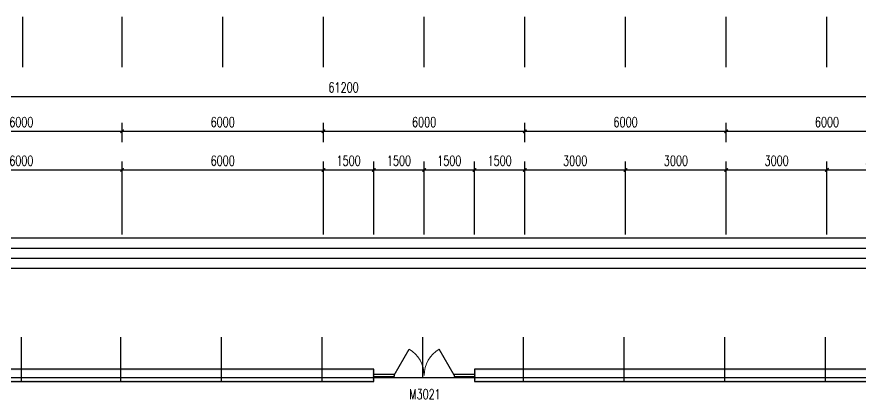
# Model space of a CAD drawing. Header units: millimetres. Extents: x -150677 to 588340, y -254013 to 149700.
# Drawn here: x 66166 to 91288, y -79351 to -67953 of the extents above; entities that cross this region are included whole.
import ezdxf

# ---------------------------------------------------------------- set-up
doc = ezdxf.new("R2010")
doc.units = ezdxf.units.MM
doc.header["$LTSCALE"] = 10
doc.header["$MEASUREMENT"] = 0
doc.linetypes.add('DOTE', pattern=[2.42, 2, -0.2, 0.02, -0.2])
for name, color, linetype in [('DOTE', 1, 'Continuous'), ('PUB_DIM', 3, 'Continuous'), ('PUB_WALL', 9, 'Continuous'), ('WALL', 9, 'Continuous'), ('WINDOW', 4, 'Continuous'), ('WINDOW_TEXT', 7, 'Continuous')]:
    doc.layers.add(name, color=color, linetype=linetype)
doc.styles.add('_TCH_DIM_T3', font='SIMPLEX', dxfattribs={"width": 0.705882, "bigfont": 'GBCBIG'})
doc.styles.add('_TCH_WINDOW', font='SIMPLEX', dxfattribs={"bigfont": 'GBCBIG'})
doc.dimstyles.new('_TCH_ARCH&&100', dxfattribs={"dimtxt": 297.5, "dimasz": 100, "dimexe": 250, "dimexo": 300, "dimgap": 126.25, "dimtad": 1, "dimdec": 0, "dimzin": 0, "dimdsep": 46, "dimtxsty": '_TCH_DIM_T3', "dimblk": 'ARCHTICK', "dimcen": 0.09, "dimclrt": 7, "dimazin": 2, "dimtfac": 1, "dimtdec": 0, "dimtix": 1, "dimtmove": 2, "dimatfit": 3, "dimfxl": 1, "dimtolj": 1, "dimtzin": 0, "dimarcsym": 0})

# ---------------------------------------------------------------- blocks, each defined once
blk = doc.blocks.new('_ArchTick')
at = {"color": 0, "linetype": 'ByBlock', "const_width": 0.4}
blk.add_lwpolyline([(-0.5, -0.5), (0.5, 0.5)], dxfattribs=at)
blk = doc.blocks.new('*D404')
at = {"layer": 'Defpoints', "color": 0, "transparency": 16777216}
for p in [(69299, -72517), (63299, -74738), (69299, -74738)]:
    blk.add_point(p, dxfattribs=at)
at = {"layer": 'PUB_DIM', "color": 0, "lineweight": -2, "transparency": 16777216}
for p, q in [((63299, -74438), (63299, -72267)), ((69299, -74438), (69299, -72267)), ((63299, -72517), (69299, -72517))]:
    blk.add_line(p, q, dxfattribs=at)
at = {"layer": 'PUB_DIM', "color": 0, "lineweight": -2, "transparency": 16777216, "xscale": 100, "yscale": 100, "zscale": 100, "rotation": 180}
blk.add_blockref('_ArchTick', (63299, -72517), dxfattribs=at)
at = {"layer": 'PUB_DIM', "color": 0, "lineweight": -2, "transparency": 16777216, "xscale": 100, "yscale": 100, "zscale": 100}
blk.add_blockref('_ArchTick', (69299, -72517), dxfattribs=at)
at = {"layer": 'PUB_DIM', "color": 7, "transparency": 16777216, "insert": (66299, -72242), "char_height": 297.5, "attachment_point": 5, "style": '_TCH_DIM_T3'}
blk.add_mtext('\\A1;6000', dxfattribs=at)
blk = doc.blocks.new('*D405')
at = {"layer": 'Defpoints', "color": 0, "transparency": 16777216}
for p in [(75299, -72517), (69299, -74738), (75299, -74738)]:
    blk.add_point(p, dxfattribs=at)
at = {"layer": 'PUB_DIM', "color": 0, "lineweight": -2, "transparency": 16777216}
for p, q in [((69299, -74438), (69299, -72267)), ((75299, -74438), (75299, -72267)), ((69299, -72517), (75299, -72517))]:
    blk.add_line(p, q, dxfattribs=at)
at = {"layer": 'PUB_DIM', "color": 0, "lineweight": -2, "transparency": 16777216, "xscale": 100, "yscale": 100, "zscale": 100, "rotation": 180}
blk.add_blockref('_ArchTick', (69299, -72517), dxfattribs=at)
at = {"layer": 'PUB_DIM', "color": 0, "lineweight": -2, "transparency": 16777216, "xscale": 100, "yscale": 100, "zscale": 100}
blk.add_blockref('_ArchTick', (75299, -72517), dxfattribs=at)
at = {"layer": 'PUB_DIM', "color": 7, "transparency": 16777216, "insert": (72299, -72242), "char_height": 297.5, "attachment_point": 5, "style": '_TCH_DIM_T3'}
blk.add_mtext('\\A1;6000', dxfattribs=at)
blk = doc.blocks.new('*D406')
at = {"layer": 'Defpoints', "color": 0, "transparency": 16777216}
for p in [(76799, -72517), (75299, -74738), (76799, -74738)]:
    blk.add_point(p, dxfattribs=at)
at = {"layer": 'PUB_DIM', "color": 0, "lineweight": -2, "transparency": 16777216}
for p, q in [((75299, -74438), (75299, -72267)), ((76799, -74438), (76799, -72267)), ((75299, -72517), (76799, -72517))]:
    blk.add_line(p, q, dxfattribs=at)
at = {"layer": 'PUB_DIM', "color": 0, "lineweight": -2, "transparency": 16777216, "xscale": 100, "yscale": 100, "zscale": 100, "rotation": 180}
blk.add_blockref('_ArchTick', (75299, -72517), dxfattribs=at)
at = {"layer": 'PUB_DIM', "color": 0, "lineweight": -2, "transparency": 16777216, "xscale": 100, "yscale": 100, "zscale": 100}
blk.add_blockref('_ArchTick', (76799, -72517), dxfattribs=at)
at = {"layer": 'PUB_DIM', "color": 7, "transparency": 16777216, "insert": (76049, -72242), "char_height": 297.5, "attachment_point": 5, "style": '_TCH_DIM_T3'}
blk.add_mtext('\\A1;1500', dxfattribs=at)
blk = doc.blocks.new('*D407')
at = {"layer": 'Defpoints', "color": 0, "transparency": 16777216}
for p in [(78299, -72517), (76799, -74738), (78299, -74738)]:
    blk.add_point(p, dxfattribs=at)
at = {"layer": 'PUB_DIM', "color": 0, "lineweight": -2, "transparency": 16777216}
for p, q in [((76799, -74438), (76799, -72267)), ((78299, -74438), (78299, -72267)), ((76799, -72517), (78299, -72517))]:
    blk.add_line(p, q, dxfattribs=at)
at = {"layer": 'PUB_DIM', "color": 0, "lineweight": -2, "transparency": 16777216, "xscale": 100, "yscale": 100, "zscale": 100, "rotation": 180}
blk.add_blockref('_ArchTick', (76799, -72517), dxfattribs=at)
at = {"layer": 'PUB_DIM', "color": 0, "lineweight": -2, "transparency": 16777216, "xscale": 100, "yscale": 100, "zscale": 100}
blk.add_blockref('_ArchTick', (78299, -72517), dxfattribs=at)
at = {"layer": 'PUB_DIM', "color": 7, "transparency": 16777216, "insert": (77549, -72242), "char_height": 297.5, "attachment_point": 5, "style": '_TCH_DIM_T3'}
blk.add_mtext('\\A1;1500', dxfattribs=at)
blk = doc.blocks.new('*D408')
at = {"layer": 'Defpoints', "color": 0, "transparency": 16777216}
for p in [(79799, -72517), (78299, -74738), (79799, -74738)]:
    blk.add_point(p, dxfattribs=at)
at = {"layer": 'PUB_DIM', "color": 0, "lineweight": -2, "transparency": 16777216}
for p, q in [((78299, -74438), (78299, -72267)), ((79799, -74438), (79799, -72267)), ((78299, -72517), (79799, -72517))]:
    blk.add_line(p, q, dxfattribs=at)
at = {"layer": 'PUB_DIM', "color": 0, "lineweight": -2, "transparency": 16777216, "xscale": 100, "yscale": 100, "zscale": 100, "rotation": 180}
blk.add_blockref('_ArchTick', (78299, -72517), dxfattribs=at)
at = {"layer": 'PUB_DIM', "color": 0, "lineweight": -2, "transparency": 16777216, "xscale": 100, "yscale": 100, "zscale": 100}
blk.add_blockref('_ArchTick', (79799, -72517), dxfattribs=at)
at = {"layer": 'PUB_DIM', "color": 7, "transparency": 16777216, "insert": (79049, -72242), "char_height": 297.5, "attachment_point": 5, "style": '_TCH_DIM_T3'}
blk.add_mtext('\\A1;1500', dxfattribs=at)
blk = doc.blocks.new('*D409')
at = {"layer": 'Defpoints', "color": 0, "transparency": 16777216}
for p in [(81299, -72517), (79799, -74738), (81299, -74738)]:
    blk.add_point(p, dxfattribs=at)
at = {"layer": 'PUB_DIM', "color": 0, "lineweight": -2, "transparency": 16777216}
for p, q in [((79799, -74438), (79799, -72267)), ((81299, -74438), (81299, -72267)), ((79799, -72517), (81299, -72517))]:
    blk.add_line(p, q, dxfattribs=at)
at = {"layer": 'PUB_DIM', "color": 0, "lineweight": -2, "transparency": 16777216, "xscale": 100, "yscale": 100, "zscale": 100, "rotation": 180}
blk.add_blockref('_ArchTick', (79799, -72517), dxfattribs=at)
at = {"layer": 'PUB_DIM', "color": 0, "lineweight": -2, "transparency": 16777216, "xscale": 100, "yscale": 100, "zscale": 100}
blk.add_blockref('_ArchTick', (81299, -72517), dxfattribs=at)
at = {"layer": 'PUB_DIM', "color": 7, "transparency": 16777216, "insert": (80549, -72242), "char_height": 297.5, "attachment_point": 5, "style": '_TCH_DIM_T3'}
blk.add_mtext('\\A1;1500', dxfattribs=at)
blk = doc.blocks.new('*D410')
at = {"layer": 'Defpoints', "color": 0, "transparency": 16777216}
for p in [(84299, -72517), (81299, -74738), (84299, -74738)]:
    blk.add_point(p, dxfattribs=at)
at = {"layer": 'PUB_DIM', "color": 0, "lineweight": -2, "transparency": 16777216}
for p, q in [((81299, -74438), (81299, -72267)), ((84299, -74438), (84299, -72267)), ((81299, -72517), (84299, -72517))]:
    blk.add_line(p, q, dxfattribs=at)
at = {"layer": 'PUB_DIM', "color": 0, "lineweight": -2, "transparency": 16777216, "xscale": 100, "yscale": 100, "zscale": 100, "rotation": 180}
blk.add_blockref('_ArchTick', (81299, -72517), dxfattribs=at)
at = {"layer": 'PUB_DIM', "color": 0, "lineweight": -2, "transparency": 16777216, "xscale": 100, "yscale": 100, "zscale": 100}
blk.add_blockref('_ArchTick', (84299, -72517), dxfattribs=at)
at = {"layer": 'PUB_DIM', "color": 7, "transparency": 16777216, "insert": (82799, -72242), "char_height": 297.5, "attachment_point": 5, "style": '_TCH_DIM_T3'}
blk.add_mtext('\\A1;3000', dxfattribs=at)
blk = doc.blocks.new('*D411')
at = {"layer": 'Defpoints', "color": 0, "transparency": 16777216}
for p in [(87299, -72517), (84299, -74738), (87299, -74738)]:
    blk.add_point(p, dxfattribs=at)
at = {"layer": 'PUB_DIM', "color": 0, "lineweight": -2, "transparency": 16777216}
for p, q in [((84299, -74438), (84299, -72267)), ((87299, -74438), (87299, -72267)), ((84299, -72517), (87299, -72517))]:
    blk.add_line(p, q, dxfattribs=at)
at = {"layer": 'PUB_DIM', "color": 0, "lineweight": -2, "transparency": 16777216, "xscale": 100, "yscale": 100, "zscale": 100, "rotation": 180}
blk.add_blockref('_ArchTick', (84299, -72517), dxfattribs=at)
at = {"layer": 'PUB_DIM', "color": 0, "lineweight": -2, "transparency": 16777216, "xscale": 100, "yscale": 100, "zscale": 100}
blk.add_blockref('_ArchTick', (87299, -72517), dxfattribs=at)
at = {"layer": 'PUB_DIM', "color": 7, "transparency": 16777216, "insert": (85799, -72242), "char_height": 297.5, "attachment_point": 5, "style": '_TCH_DIM_T3'}
blk.add_mtext('\\A1;3000', dxfattribs=at)
blk = doc.blocks.new('*D412')
at = {"layer": 'Defpoints', "color": 0, "transparency": 16777216}
for p in [(90299, -72517), (87299, -74738), (90299, -74738)]:
    blk.add_point(p, dxfattribs=at)
at = {"layer": 'PUB_DIM', "color": 0, "lineweight": -2, "transparency": 16777216}
for p, q in [((87299, -74438), (87299, -72267)), ((90299, -74438), (90299, -72267)), ((87299, -72517), (90299, -72517))]:
    blk.add_line(p, q, dxfattribs=at)
at = {"layer": 'PUB_DIM', "color": 0, "lineweight": -2, "transparency": 16777216, "xscale": 100, "yscale": 100, "zscale": 100, "rotation": 180}
blk.add_blockref('_ArchTick', (87299, -72517), dxfattribs=at)
at = {"layer": 'PUB_DIM', "color": 0, "lineweight": -2, "transparency": 16777216, "xscale": 100, "yscale": 100, "zscale": 100}
blk.add_blockref('_ArchTick', (90299, -72517), dxfattribs=at)
at = {"layer": 'PUB_DIM', "color": 7, "transparency": 16777216, "insert": (88799, -72242), "char_height": 297.5, "attachment_point": 5, "style": '_TCH_DIM_T3'}
blk.add_mtext('\\A1;3000', dxfattribs=at)
blk = doc.blocks.new('*D413')
at = {"layer": 'Defpoints', "color": 0, "transparency": 16777216}
for p in [(93299, -72517), (90299, -74738), (93299, -74738)]:
    blk.add_point(p, dxfattribs=at)
at = {"layer": 'PUB_DIM', "color": 0, "lineweight": -2, "transparency": 16777216}
for p, q in [((90299, -74438), (90299, -72267)), ((93299, -74438), (93299, -72267)), ((90299, -72517), (93299, -72517))]:
    blk.add_line(p, q, dxfattribs=at)
at = {"layer": 'PUB_DIM', "color": 0, "lineweight": -2, "transparency": 16777216, "xscale": 100, "yscale": 100, "zscale": 100, "rotation": 180}
blk.add_blockref('_ArchTick', (90299, -72517), dxfattribs=at)
at = {"layer": 'PUB_DIM', "color": 0, "lineweight": -2, "transparency": 16777216, "xscale": 100, "yscale": 100, "zscale": 100}
blk.add_blockref('_ArchTick', (93299, -72517), dxfattribs=at)
at = {"layer": 'PUB_DIM', "color": 7, "transparency": 16777216, "insert": (91799, -72242), "char_height": 297.5, "attachment_point": 5, "style": '_TCH_DIM_T3'}
blk.add_mtext('\\A1;3000', dxfattribs=at)
blk = doc.blocks.new('*D435')
at = {"layer": 'Defpoints', "color": 0, "transparency": 16777216}
for p in [(69299, -71364), (63299, -71985), (69299, -71985)]:
    blk.add_point(p, dxfattribs=at)
at = {"layer": 'PUB_DIM', "color": 0, "lineweight": -2, "transparency": 16777216}
for p, q in [((63299, -71685), (63299, -71114)), ((69299, -71685), (69299, -71114)), ((63299, -71364), (69299, -71364))]:
    blk.add_line(p, q, dxfattribs=at)
at = {"layer": 'PUB_DIM', "color": 0, "lineweight": -2, "transparency": 16777216, "xscale": 100, "yscale": 100, "zscale": 100, "rotation": 180}
blk.add_blockref('_ArchTick', (63299, -71364), dxfattribs=at)
at = {"layer": 'PUB_DIM', "color": 0, "lineweight": -2, "transparency": 16777216, "xscale": 100, "yscale": 100, "zscale": 100}
blk.add_blockref('_ArchTick', (69299, -71364), dxfattribs=at)
at = {"layer": 'PUB_DIM', "color": 7, "transparency": 16777216, "insert": (66299, -71089), "char_height": 297.5, "attachment_point": 5, "style": '_TCH_DIM_T3'}
blk.add_mtext('\\A1;6000', dxfattribs=at)
blk = doc.blocks.new('*D436')
at = {"layer": 'Defpoints', "color": 0, "transparency": 16777216}
for p in [(75299, -71364), (69299, -71985), (75299, -71985)]:
    blk.add_point(p, dxfattribs=at)
at = {"layer": 'PUB_DIM', "color": 0, "lineweight": -2, "transparency": 16777216}
for p, q in [((69299, -71685), (69299, -71114)), ((75299, -71685), (75299, -71114)), ((69299, -71364), (75299, -71364))]:
    blk.add_line(p, q, dxfattribs=at)
at = {"layer": 'PUB_DIM', "color": 0, "lineweight": -2, "transparency": 16777216, "xscale": 100, "yscale": 100, "zscale": 100, "rotation": 180}
blk.add_blockref('_ArchTick', (69299, -71364), dxfattribs=at)
at = {"layer": 'PUB_DIM', "color": 0, "lineweight": -2, "transparency": 16777216, "xscale": 100, "yscale": 100, "zscale": 100}
blk.add_blockref('_ArchTick', (75299, -71364), dxfattribs=at)
at = {"layer": 'PUB_DIM', "color": 7, "transparency": 16777216, "insert": (72299, -71089), "char_height": 297.5, "attachment_point": 5, "style": '_TCH_DIM_T3'}
blk.add_mtext('\\A1;6000', dxfattribs=at)
blk = doc.blocks.new('*D437')
at = {"layer": 'Defpoints', "color": 0, "transparency": 16777216}
for p in [(81299, -71364), (75299, -71985), (81299, -71985)]:
    blk.add_point(p, dxfattribs=at)
at = {"layer": 'PUB_DIM', "color": 0, "lineweight": -2, "transparency": 16777216}
for p, q in [((75299, -71685), (75299, -71114)), ((81299, -71685), (81299, -71114)), ((75299, -71364), (81299, -71364))]:
    blk.add_line(p, q, dxfattribs=at)
at = {"layer": 'PUB_DIM', "color": 0, "lineweight": -2, "transparency": 16777216, "xscale": 100, "yscale": 100, "zscale": 100, "rotation": 180}
blk.add_blockref('_ArchTick', (75299, -71364), dxfattribs=at)
at = {"layer": 'PUB_DIM', "color": 0, "lineweight": -2, "transparency": 16777216, "xscale": 100, "yscale": 100, "zscale": 100}
blk.add_blockref('_ArchTick', (81299, -71364), dxfattribs=at)
at = {"layer": 'PUB_DIM', "color": 7, "transparency": 16777216, "insert": (78299, -71089), "char_height": 297.5, "attachment_point": 5, "style": '_TCH_DIM_T3'}
blk.add_mtext('\\A1;6000', dxfattribs=at)
blk = doc.blocks.new('*D438')
at = {"layer": 'Defpoints', "color": 0, "transparency": 16777216}
for p in [(87299, -71364), (81299, -71985), (87299, -71985)]:
    blk.add_point(p, dxfattribs=at)
at = {"layer": 'PUB_DIM', "color": 0, "lineweight": -2, "transparency": 16777216}
for p, q in [((81299, -71685), (81299, -71114)), ((87299, -71685), (87299, -71114)), ((81299, -71364), (87299, -71364))]:
    blk.add_line(p, q, dxfattribs=at)
at = {"layer": 'PUB_DIM', "color": 0, "lineweight": -2, "transparency": 16777216, "xscale": 100, "yscale": 100, "zscale": 100, "rotation": 180}
blk.add_blockref('_ArchTick', (81299, -71364), dxfattribs=at)
at = {"layer": 'PUB_DIM', "color": 0, "lineweight": -2, "transparency": 16777216, "xscale": 100, "yscale": 100, "zscale": 100}
blk.add_blockref('_ArchTick', (87299, -71364), dxfattribs=at)
at = {"layer": 'PUB_DIM', "color": 7, "transparency": 16777216, "insert": (84299, -71089), "char_height": 297.5, "attachment_point": 5, "style": '_TCH_DIM_T3'}
blk.add_mtext('\\A1;6000', dxfattribs=at)
blk = doc.blocks.new('*D439')
at = {"layer": 'Defpoints', "color": 0, "transparency": 16777216}
for p in [(93299, -71364), (87299, -71985), (93299, -71985)]:
    blk.add_point(p, dxfattribs=at)
at = {"layer": 'PUB_DIM', "color": 0, "lineweight": -2, "transparency": 16777216}
for p, q in [((87299, -71685), (87299, -71114)), ((93299, -71685), (93299, -71114)), ((87299, -71364), (93299, -71364))]:
    blk.add_line(p, q, dxfattribs=at)
at = {"layer": 'PUB_DIM', "color": 0, "lineweight": -2, "transparency": 16777216, "xscale": 100, "yscale": 100, "zscale": 100, "rotation": 180}
blk.add_blockref('_ArchTick', (87299, -71364), dxfattribs=at)
at = {"layer": 'PUB_DIM', "color": 0, "lineweight": -2, "transparency": 16777216, "xscale": 100, "yscale": 100, "zscale": 100}
blk.add_blockref('_ArchTick', (93299, -71364), dxfattribs=at)
at = {"layer": 'PUB_DIM', "color": 7, "transparency": 16777216, "insert": (90299, -71089), "char_height": 297.5, "attachment_point": 5, "style": '_TCH_DIM_T3'}
blk.add_mtext('\\A1;6000', dxfattribs=at)
blk = doc.blocks.new('*D443')
at = {"layer": 'Defpoints', "color": 0, "transparency": 16777216}
for p in [(106499, -70332), (45299, -71114), (106499, -71114)]:
    blk.add_point(p, dxfattribs=at)
at = {"layer": 'PUB_DIM', "color": 0, "lineweight": -2, "transparency": 16777216}
for p, q in [((45299, -70814), (45299, -70082)), ((106499, -70814), (106499, -70082)), ((45299, -70332), (106499, -70332))]:
    blk.add_line(p, q, dxfattribs=at)
at = {"layer": 'PUB_DIM', "color": 0, "lineweight": -2, "transparency": 16777216, "xscale": 100, "yscale": 100, "zscale": 100, "rotation": 180}
blk.add_blockref('_ArchTick', (45299, -70332), dxfattribs=at)
at = {"layer": 'PUB_DIM', "color": 0, "lineweight": -2, "transparency": 16777216, "xscale": 100, "yscale": 100, "zscale": 100}
blk.add_blockref('_ArchTick', (106499, -70332), dxfattribs=at)
at = {"layer": 'PUB_DIM', "color": 7, "transparency": 16777216, "insert": (75899, -70057), "char_height": 297.5, "attachment_point": 5, "style": '_TCH_DIM_T3'}
blk.add_mtext('\\A1;61200', dxfattribs=at)
blk = doc.blocks.new('$DorLib2D$00000018')
for p, q in [((-0.2991, 0.0015), (-0.15, 0.2598)), ((0.2991, 0.0015), (0.15, 0.2598)), ((-0.5, 0.0111), (-0.2991, 0.0111)), ((-0.2991, 0.0111), (-0.2991, -0.0111)), ((0.2991, 0.0111), (0.5, 0.0111)), ((0.2991, 0.0111), (0.2991, -0.0111)), ((-0.5, -0.0111), (-0.2991, -0.0111)), ((0.2991, -0.0111), (0.5, -0.0111))]:
    blk.add_line(p, q)
at = {"lineweight": 13}
for centre, start, end in [((-0.3, 0), 0, 60), ((0.3, 0), 120, 180)]:
    blk.add_arc(centre, 0.3, start, end, dxfattribs=at)

msp = doc.modelspace()

# ---------------------------------------------------------------- hatches: boundary and pattern name
at = {"layer": 'PUB_WALL'}
for points in [[(76800.3, -78456), (60299.4, -78456), (60299.4, -78496), (76760.3, -78496)], [(76800.3, -78826), (76800.3, -78456), (76760.3, -78496), (76760.3, -78786)], [(99259.4, -78456), (79800.3, -78456), (79840.3, -78496), (99259.4, -78496)], [(79800.3, -78456), (79800.3, -78826), (79840.3, -78786), (79840.3, -78496)], [(60399.4, -78826), (76800.3, -78826), (76760.3, -78786), (60359.4, -78786)], [(79800.3, -78826), (99139.4, -78826), (99179.4, -78786), (79840.3, -78786)]]:
    msp.add_hatch(color=256, dxfattribs=at).paths.add_polyline_path(points)

# ---------------------------------------------------------------- linework, layer by layer
at = {"color": 2}
for points in [[(100039.4, -78456), (100039.4, -74556), (56649.4, -74556), (56649.4, -78456)], [(99739.4, -78456), (99739.4, -74856), (56949.4, -74856), (56949.4, -78456)], [(99439.4, -78456), (99439.4, -75156), (57249.4, -75156), (57249.4, -78456)], [(99139.4, -78456), (99139.4, -75456), (57549.4, -75456), (57549.4, -78456)]]:
    msp.add_lwpolyline(points, dxfattribs=at)
at = {"layer": 'DOTE', "linetype": 'DOTE'}
for p, q in [((66299.4, -78826), (66299.4, -77506)), ((69259.4, -78826), (69259.4, -77506)), ((72259.4, -78826), (72259.4, -77506)), ((75259.4, -78826), (75259.4, -77506)), ((78259.4, -78706), (78259.4, -77506)), ((81259.4, -78826), (81259.4, -77506)), ((84259.4, -78826), (84259.4, -77506)), ((87259.4, -78826), (87259.4, -77506)), ((90259.4, -78826), (90259.4, -77506)), ((42316.1, -78706), (107499.4, -78706))]:
    msp.add_line(p, q, dxfattribs=at)
at = {"layer": 'PUB_DIM'}
for p, q in [((66339.4, -69449.4), (66339.4, -67952.6)), ((69299.4, -69449.4), (69299.4, -67952.6)), ((72299.4, -69449.4), (72299.4, -67952.6)), ((75299.4, -69449.4), (75299.4, -67952.6)), ((78299.4, -69449.4), (78299.4, -67952.6)), ((81299.4, -69449.4), (81299.4, -67952.6)), ((84299.4, -69449.4), (84299.4, -67952.6)), ((87299.4, -69449.4), (87299.4, -67952.6)), ((90299.4, -69449.4), (90299.4, -67952.6))]:
    msp.add_line(p, q, dxfattribs=at)
at = {"layer": 'WALL'}
for p, q in [((76800.3, -78456), (60299.4, -78456)), ((76800.3, -78826), (76800.3, -78456)), ((99259.4, -78456), (79800.3, -78456)), ((79800.3, -78456), (79800.3, -78826)), ((60399.4, -78826), (76800.3, -78826)), ((79800.3, -78826), (99139.4, -78826))]:
    msp.add_line(p, q, dxfattribs=at)

# ---------------------------------------------------------------- block references
at = {"layer": 'WINDOW'}
ref = msp.add_blockref('$DorLib2D$00000018', (78300.3, -78641), dxfattribs=dict(at, xscale=3000, yscale=3000, zscale=3000))
ref.add_attrib('A', 'M3021', (77855.3, -79350.7), dxfattribs={"layer": 'WINDOW_TEXT', "height": 297.5, "style": '_TCH_WINDOW', "width": 0.705882})

# ---------------------------------------------------------------- dimensions: what is measured, and where the dimension line sits
at = {"layer": 'PUB_DIM'}
for p1, p2, distance, picture, middle in [((45299.4, -71114), (106499.4, -71114), 782.1, '*D443', (75899.4, -70056.8)), ((63299.4, -71985.5), (69299.4, -71985.5), 621.5, '*D435', (66299.4, -71089)), ((69299.4, -71985.5), (75299.4, -71985.5), 621.5, '*D436', (72299.4, -71089)), ((75299.4, -71985.5), (81299.4, -71985.5), 621.5, '*D437', (78299.4, -71089)), ((81299.4, -71985.5), (87299.4, -71985.5), 621.5, '*D438', (84299.4, -71089)), ((87299.4, -71985.5), (93299.4, -71985.5), 621.5, '*D439', (90299.4, -71089)), ((63299.4, -74737.8), (69299.4, -74737.8), 2220.4, '*D404', (66299.4, -72242.4)), ((69299.4, -74737.8), (75299.4, -74737.8), 2220.4, '*D405', (72299.4, -72242.4)), ((75299.4, -74737.8), (76799.4, -74737.8), 2220.4, '*D406', (76049.4, -72242.4)), ((76799.4, -74737.8), (78299.4, -74737.8), 2220.4, '*D407', (77549.4, -72242.4)), ((78299.4, -74737.8), (79799.4, -74737.8), 2220.4, '*D408', (79049.4, -72242.4)), ((79799.4, -74737.8), (81299.4, -74737.8), 2220.4, '*D409', (80549.4, -72242.4)), ((81299.4, -74737.8), (84299.4, -74737.8), 2220.4, '*D410', (82799.4, -72242.4)), ((84299.4, -74737.8), (87299.4, -74737.8), 2220.4, '*D411', (85799.4, -72242.4)), ((87299.4, -74737.8), (90299.4, -74737.8), 2220.4, '*D412', (88799.4, -72242.4)), ((90299.4, -74737.8), (93299.4, -74737.8), 2220.4, '*D413', (91799.4, -72242.4))]:
    dim = msp.add_aligned_dim(p1=p1, p2=p2, distance=distance, dimstyle='_TCH_ARCH&&100', dxfattribs=at)
    dim.commit()
    dim.dimension.update_dxf_attribs({"geometry": picture, "text_midpoint": middle})

doc.saveas('drawing.dxf')
